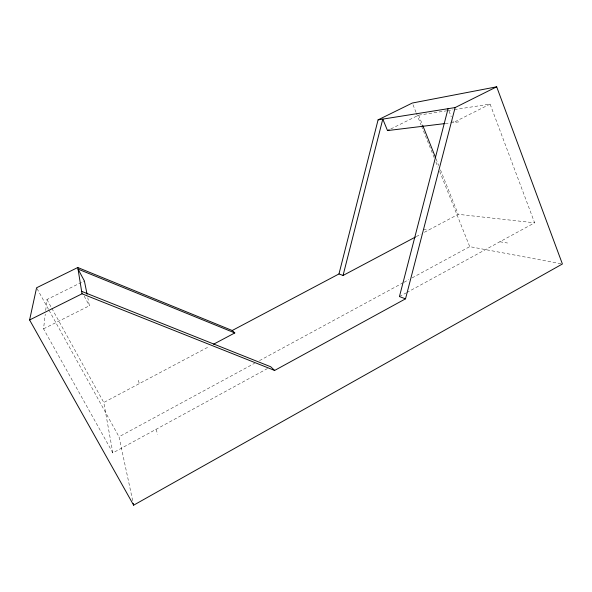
<?xml version="1.0" encoding="UTF-8"?>
<svg xmlns="http://www.w3.org/2000/svg" width="592" height="592" viewBox="0 0 592 592"><rect width="100%" height="100%" fill="white"/><g stroke="black" fill="none" stroke-linecap="round" stroke-linejoin="round"><path stroke-width="0.44" stroke-dasharray="2.96 2.22" d="M267.503 368.535L112.843 452.902L43.542 328.841L45.251 314.182M45.68 310.519L46.96 299.53L84.39 280.956M399.437 296.562L405.912 293.025M406.726 292.581L534.62 222.814L490.087 104.096L453.894 109.698M132.675 500.684L119.014 436.792L254.597 363.288M259.466 360.646L403.167 282.739M403.981 282.295L408.85 279.661M412.099 277.9L469.745 246.649L562.4 263.988M112.843 452.902L103.778 402.486L209.509 346.364M416.272 236.6L421.156 234.01M424.405 232.279L458.223 214.326L534.62 222.814M43.542 328.841L89.399 305.753L87.794 297.783M490.087 104.096L453.465 122.522L452.836 120.894M390.787 128.96L418.611 115.159L446.657 110.815M447.567 110.674L452.991 109.831M445.221 123.536L449.802 122.973M450.719 122.862L460.591 121.656M423.28 229.274L428.475 230.125M499.87 241.765L507.529 243.016M37.022 288.585L48.611 309.527M49.055 310.326L119.014 436.792M46.96 299.53L51.4 307.574M51.844 308.373L103.778 402.486M84.227 296.148L89.399 305.753M412.994 104.74L416.072 112.436M416.413 113.294L421.201 125.26M421.541 126.111L434.528 158.597M435.897 162.016L437.947 167.144M439.656 171.421L469.745 246.649M418.611 115.159L422.71 125.415M436.03 158.76L438.761 165.597M440.47 169.874L458.223 214.326M449.032 111.126L451.245 116.824M138.18 380.323L139.372 383.594M155.97 429.378L157.783 434.38"/><path stroke-width="0.89" d="M232.205 330.506L338.972 273.941L378.081 119.865L412.306 103.03L496.681 86.817L562.4 263.988L133.637 505.183L29.6 319.969L36.578 287.779L77.781 267.517L232.205 330.506L234.787 332.941L213.586 344.196M338.972 273.941L343.057 275.465L382.795 119.11L387.516 130.58L444.303 123.647M448.077 108.684L399.437 296.562L405.513 298.834L455.137 107.559L496.681 86.817M29.6 319.969L82.036 293.795L274.636 370.444L405.513 298.834M343.057 275.465L415.458 237.029M387.516 130.58L389.151 129.766M378.081 119.865L455.137 107.559M81.644 291.345L270.729 366.774L274.636 370.444M234.787 332.941L78.033 269.094L84.39 280.956L87.076 294.246M422.71 125.415L435.682 157.901M133.252 503.378L133.637 505.183M77.781 267.517L82.036 293.795"/></g></svg>
